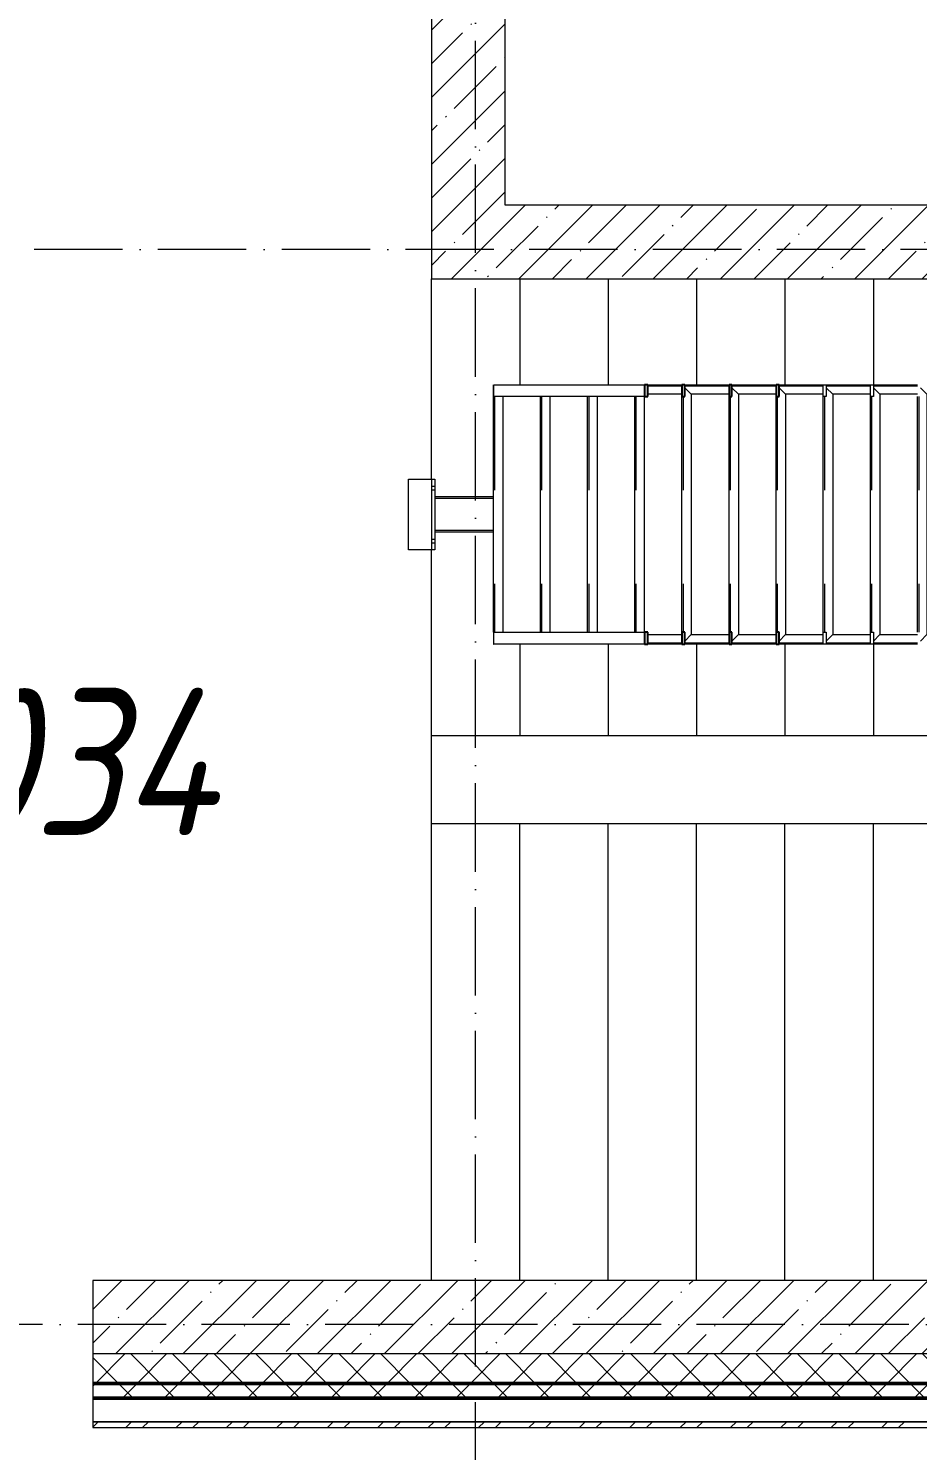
# Model space of a CAD drawing. Header units: millimetres. Extents: x -401725 to 250493, y 305116 to 802890.
# Drawn here: x 224611 to 227629, y 456769 to 461597 of the extents above; entities that cross this region are included whole.
import ezdxf

# ---------------------------------------------------------------- set-up
doc = ezdxf.new("R2010")
doc.units = ezdxf.units.MM
doc.linetypes.add('50_200_ШТРИХ_1Т_ш5_п1_п1_', pattern=[700, 500, -100, 0, -100])
doc.linetypes.add('Штрих', pattern=[635, 317.5, -317.5])
for name, color, linetype, lineweight in [('A-FLOR-____-OTLN', 7, 'Continuous', 9), ('A-GENM-____-HDLN', 7, 'Штрих', 9), ('A-GENM-____-MCUT', 7, 'Continuous', 25), ('A-GENM-____-OTLN', 7, 'Continuous', 9), ('A-WALL-____-MCUT-1', 7, 'Continuous', 9), ('A-WALL-____-MCUT-2', 7, 'Continuous', 50), ('A-WALL-____-MCUT-3', 7, 'Continuous', 9), ('A-WALL-____-PATT-1', 7, 'Continuous', 9), ('A-WALL-FNSH-MCUT-1', 7, 'Continuous', 9), ('S-GRID-____-OTLN-1', 7, '50_200_ШТРИХ_1Т_ш5_п1_п1_', 9), ('S-STRS-____-OTLN-1', 7, 'Continuous', 9), ('Марки помещений', 7, 'Continuous', 9)]:
    doc.layers.add(name, color=color, linetype=linetype, lineweight=lineweight)
doc.styles.add('ISOCPEUR_I_2', font='isocpeui.ttf', dxfattribs={"width": 0.85, "height": 2.3})
pattern_1 = [(45, (142429.06, 459015.94), (-70.71068, 70.71068), []), (135, (142429.06, 459015.94), (-70.71068, -70.71068), [])]
pattern_2 = [(45, (142429.06, 459015.94), (-114.04925, 114.04925), []), (45, (142543.1, 459015.94), (-114.04925, 114.04925), [201.612, -40.322, 3.353, -36.97])]

# ---------------------------------------------------------------- blocks, each defined once
blk = doc.blocks.new('ОМ_Нижняя опорная пятка - ОМ_Нижняя опорная пятка-19082064-АР1_План отверстий 3 этажа в осях 1-64_А-ГГ')
at = {"layer": 'A-GENM-____-OTLN'}
for p, q in [((-96, 10), (-96, 0)), ((-84, 10), (-84, 0)), ((84, 10), (84, 0)), ((96, 10), (96, 0))]:
    blk.add_line(p, q, dxfattribs=at)
blk = doc.blocks.new('ОМ_Уголок_ГОСТ 8509-93 - ОМ_Уголок_ГОСТ 8509-93-V88-АР1_План отверстий 3 этажа в осях 1-64_А-ГГ')
at = {"layer": 'A-GENM-____-HDLN'}
blk.add_line((40, -4), (840, -4), dxfattribs=at)
at = {"layer": 'A-GENM-____-OTLN'}
for p, q in [((32, -32), (10, -10)), ((32, -32), (848, -32)), ((840, 0), (40, 0)), ((870, -10), (848, -32))]:
    blk.add_line(p, q, dxfattribs=at)
blk = doc.blocks.new('ОМ_Уголок_ГОСТ 8509-93 - ОМ_Уголок_ГОСТ 8509-93-V90-АР1_План отверстий 3 этажа в осях 1-64_А-ГГ')
at = {"layer": 'A-GENM-____-HDLN'}
blk.add_line((10, -4), (160, -4), dxfattribs=at)
at = {"layer": 'A-GENM-____-OTLN'}
for p, q in [((160, 0), (10, 0)), ((32, -32), (10, -10)), ((32, -32), (160, -32))]:
    blk.add_line(p, q, dxfattribs=at)
blk = doc.blocks.new('ОМ_Уголок_ГОСТ 8509-93 - ОМ_Уголок_ГОСТ 8509-93-V91-АР1_План отверстий 3 этажа в осях 1-64_А-ГГ')
at = {"layer": 'A-GENM-____-HDLN'}
blk.add_line((140, -4), (290, -4), dxfattribs=at)
at = {"layer": 'A-GENM-____-OTLN'}
for p, q in [((290, 0), (140, 0)), ((140, -32), (268, -32)), ((290, -10), (268, -32))]:
    blk.add_line(p, q, dxfattribs=at)
blk = doc.blocks.new('ОМ_Уголок_ГОСТ 8509-93 - ОМ_Уголок_ГОСТ 8509-93-V92-АР1_План отверстий 3 этажа в осях 1-64_А-ГГ')
at = {"layer": 'A-GENM-____-HDLN'}
blk.add_line((40, -4), (840, -4), dxfattribs=at)
at = {"layer": 'A-GENM-____-OTLN'}
for p, q in [((840, 0), (40, 0)), ((40, -32), (840, -32))]:
    blk.add_line(p, q, dxfattribs=at)
blk = doc.blocks.new('ОМ_Уголок_ГОСТ 8509-93 - ОМ_Уголок_ГОСТ 8509-93-V93-АР1_План отверстий 3 этажа в осях 1-64_А-ГГ')
at = {"layer": 'A-GENM-____-HDLN'}
blk.add_line((44.3, -4), (160, -4), dxfattribs=at)
at = {"layer": 'A-GENM-____-OTLN'}
for p, q in [((160, 0), (44.3, 0)), ((44.3, -32), (160, -32))]:
    blk.add_line(p, q, dxfattribs=at)
blk = doc.blocks.new('ОМ_Уголок_ГОСТ 8509-93 - ОМ_Уголок_ГОСТ 8509-93-V94-АР1_План отверстий 3 этажа в осях 1-64_А-ГГ')
at = {"layer": 'A-GENM-____-HDLN'}
blk.add_line((140, -4), (255.7, -4), dxfattribs=at)
at = {"layer": 'A-GENM-____-OTLN'}
for p, q in [((255.7, 0), (140, 0)), ((140, -32), (255.7, -32))]:
    blk.add_line(p, q, dxfattribs=at)
blk = doc.blocks.new('ОМ_Уголок_ГОСТ 8509-93 - ОМ_Уголок_ГОСТ 8509-93-V95-АР1_План отверстий 3 этажа в осях 1-64_А-ГГ')
at = {"layer": 'A-GENM-____-HDLN'}
blk.add_line((40, -4), (840, -4), dxfattribs=at)
at = {"layer": 'A-GENM-____-OTLN'}
for p, q in [((840, 0), (0, 0)), ((1.3, -1.3), (0, 0)), ((40, -32), (840, -32))]:
    blk.add_line(p, q, dxfattribs=at)
blk = doc.blocks.new('ОМ_Труба_ГОСТ 8639-82 - ОМ_Труба_ГОСТ 8639-82-26527904-АР1_План отверстий 3 этажа в осях 1-64_А-ГГ')
at = {"layer": 'A-GENM-____-HDLN'}
for p, q in [((18060, 44935), (17861.5, 44935)), ((18060, 44827), (17861.5, 44827))]:
    blk.add_line(p, q, dxfattribs=at)
at = {"layer": 'A-GENM-____-OTLN'}
for p, q in [((18060, 44941), (17861.5, 44941)), ((18060, 44821), (17861.5, 44821))]:
    blk.add_line(p, q, dxfattribs=at)
blk = doc.blocks.new('ОМ_Уголок_ГОСТ 8510-86 - ОМ_Уголок_ГОСТ 8510-86-19082066-АР1_План отверстий 3 этажа в осях 1-64_А-ГГ')
at = {"layer": 'A-GENM-____-OTLN'}
for p, q in [((0, 0), (0, -90)), ((240, 0), (0, 0)), ((0, -10), (240, -10)), ((240, -90), (240, 0)), ((0, -90), (240, -90))]:
    blk.add_line(p, q, dxfattribs=at)
blk = doc.blocks.new('ОМ_Полоса_Трапеция прямоугольная_Прокат_ГОСТ 103-2006 - ОМ_Полоса_Трапеция прямоугольная_Прокат_ГОСТ 103-2006-19082130-АР1_План отверстий 3 этажа в осях 1-64_А-ГГ')
at = {"layer": 'A-GENM-____-OTLN'}
for p, q in [((19500, 45321), (19510, 45321)), ((19500, 45281), (19500, 45321)), ((19510, 45321), (19510, 45281)), ((19510, 45281), (19500, 45281))]:
    blk.add_line(p, q, dxfattribs=at)
blk = doc.blocks.new('ОМ_Полоса_Трапеция прямоугольная_Прокат_ГОСТ 103-2006 - ОМ_Полоса_Трапеция прямоугольная_Прокат_ГОСТ 103-2006-V96-АР1_План отверстий 3 этажа в осях 1-64_А-ГГ')
at = {"layer": 'A-GENM-____-MCUT'}
for p, q in [((19030, 45321), (19020, 45321)), ((19020, 45321), (19020, 45281)), ((19030, 45281), (19030, 45321)), ((19020, 45281), (19030, 45281))]:
    blk.add_line(p, q, dxfattribs=at)
blk = doc.blocks.new('ОМ_Полоса_Трапеция прямоугольная_Прокат_ГОСТ 103-2006 - ОМ_Полоса_Трапеция прямоугольная_Прокат_ГОСТ 103-2006-V97-АР1_План отверстий 3 этажа в осях 1-64_А-ГГ')
at = {"layer": 'A-GENM-____-MCUT'}
for p, q in [((18870, 45321), (18860, 45321)), ((18860, 45321), (18860, 45281)), ((18870, 45281), (18870, 45321)), ((18860, 45281), (18870, 45281))]:
    blk.add_line(p, q, dxfattribs=at)
blk = doc.blocks.new('ОМ_Полоса_Трапеция прямоугольная_Прокат_ГОСТ 103-2006 - ОМ_Полоса_Трапеция прямоугольная_Прокат_ГОСТ 103-2006-V98-АР1_План отверстий 3 этажа в осях 1-64_А-ГГ')
at = {"layer": 'A-GENM-____-MCUT'}
for p, q in [((18710, 45321), (18700, 45321)), ((18700, 45321), (18700, 45281)), ((18710, 45281), (18710, 45321)), ((18700, 45281), (18710, 45281))]:
    blk.add_line(p, q, dxfattribs=at)
blk = doc.blocks.new('ОМ_Полоса_Прокат_ГОСТ 103-2006 - ОМ_Полоса_Прокат_ГОСТ 103-2006-20723456-АР1_План отверстий 3 этажа в осях 1-64_А-ГГ')
at = {"layer": 'A-GENM-____-MCUT'}
for p, q in [((18584.3, 45321), (18572.8, 45321)), ((18572.8, 45321), (18572.8, 45281)), ((18584.3, 45281), (18584.3, 45321)), ((18572.8, 45281), (18584.3, 45281))]:
    blk.add_line(p, q, dxfattribs=at)
at = {"layer": 'A-GENM-____-OTLN'}
for p, q in [((18061.3, 45281), (18061.3, 45321)), ((18061.3, 45321), (18572.8, 45321)), ((18572.8, 45281), (18061.3, 45281))]:
    blk.add_line(p, q, dxfattribs=at)
blk = doc.blocks.new('ОМ_Полоса_Трапеция прямоугольная_Прокат_ГОСТ 103-2006 - ОМ_Полоса_Трапеция прямоугольная_Прокат_ГОСТ 103-2006-19082170-АР1_План отверстий 3 этажа в осях 1-64_А-ГГ')
at = {"layer": 'A-GENM-____-OTLN'}
for p, q in [((19500, 44481), (19510, 44481)), ((19500, 44441), (19500, 44481)), ((19510, 44481), (19510, 44441)), ((19510, 44441), (19500, 44441))]:
    blk.add_line(p, q, dxfattribs=at)
blk = doc.blocks.new('ОМ_Полоса_Трапеция прямоугольная_Прокат_ГОСТ 103-2006 - ОМ_Полоса_Трапеция прямоугольная_Прокат_ГОСТ 103-2006-V99-АР1_План отверстий 3 этажа в осях 1-64_А-ГГ')
at = {"layer": 'A-GENM-____-MCUT'}
for p, q in [((19030, 44481), (19020, 44481)), ((19020, 44481), (19020, 44441)), ((19030, 44441), (19030, 44481)), ((19020, 44441), (19030, 44441))]:
    blk.add_line(p, q, dxfattribs=at)
blk = doc.blocks.new('ОМ_Полоса_Трапеция прямоугольная_Прокат_ГОСТ 103-2006 - ОМ_Полоса_Трапеция прямоугольная_Прокат_ГОСТ 103-2006-V100-АР1_План отверстий 3 этажа в осях 1-64_А-ГГ')
at = {"layer": 'A-GENM-____-MCUT'}
for p, q in [((18870, 44481), (18860, 44481)), ((18860, 44481), (18860, 44441)), ((18870, 44441), (18870, 44481)), ((18860, 44441), (18870, 44441))]:
    blk.add_line(p, q, dxfattribs=at)
blk = doc.blocks.new('ОМ_Полоса_Трапеция прямоугольная_Прокат_ГОСТ 103-2006 - ОМ_Полоса_Трапеция прямоугольная_Прокат_ГОСТ 103-2006-V101-АР1_План отверстий 3 этажа в осях 1-64_А-ГГ')
at = {"layer": 'A-GENM-____-MCUT'}
for p, q in [((18710, 44481), (18700, 44481)), ((18700, 44481), (18700, 44441)), ((18710, 44441), (18710, 44481)), ((18700, 44441), (18710, 44441))]:
    blk.add_line(p, q, dxfattribs=at)
blk = doc.blocks.new('ОМ_Полоса_Прокат_ГОСТ 103-2006 - ОМ_Полоса_Прокат_ГОСТ 103-2006-19082171-АР1_План отверстий 3 этажа в осях 1-64_А-ГГ')
at = {"layer": 'A-GENM-____-OTLN'}
for p, q in [((18060, 44481), (18060, 44441)), ((18061.3, 44481), (18060, 44481)), ((18060, 44441), (18061.3, 44441))]:
    blk.add_line(p, q, dxfattribs=at)
blk = doc.blocks.new('ОМ_Полоса_Прокат_ГОСТ 103-2006 - ОМ_Полоса_Прокат_ГОСТ 103-2006-20723498-АР1_План отверстий 3 этажа в осях 1-64_А-ГГ')
at = {"layer": 'A-GENM-____-MCUT'}
for p, q in [((18584.3, 44481), (18572.8, 44481)), ((18572.8, 44481), (18572.8, 44441)), ((18584.3, 44441), (18584.3, 44481)), ((18572.8, 44441), (18584.3, 44441))]:
    blk.add_line(p, q, dxfattribs=at)
at = {"layer": 'A-GENM-____-OTLN'}
for p, q in [((18061.3, 44441), (18061.3, 44481)), ((18061.3, 44481), (18572.8, 44481)), ((18572.8, 44441), (18061.3, 44441))]:
    blk.add_line(p, q, dxfattribs=at)

msp = doc.modelspace()

# ---------------------------------------------------------------- hatches: boundary and pattern name
at = {"layer": 'A-WALL-____-PATT-1'}
h = msp.add_hatch(dxfattribs=at)
h.set_pattern_fill('FP_38', color=256, style=0, pattern_type=2)
h.set_pattern_definition(pattern_2)
h.paths.add_polyline_path([(226229.0567, 460746.983), (226229.0567, 464846.983), (225979.0567, 464846.983), (225979.0567, 460746.983)], flags=0)
h = msp.add_hatch(dxfattribs=at)
h.set_pattern_fill('FP_38', color=256, style=0, pattern_type=2)
h.set_pattern_definition(pattern_2)
h.paths.add_polyline_path([(231429.0567, 460746.983), (231429.0567, 460996.983), (226229.0567, 460996.983), (226229.0567, 460746.983), (230788.5942, 460746.983)], flags=0)
h = msp.add_hatch(dxfattribs=at)
h.set_pattern_fill('FP_38', color=256, style=0, pattern_type=2)
h.set_pattern_definition(pattern_2)
h.paths.add_polyline_path([(231429.0567, 457096.983), (231429.0567, 457346.983), (224829.0567, 457346.983), (224829.0567, 457096.983), (230788.5942, 457096.983)], flags=0)
h = msp.add_hatch(dxfattribs=at)
h.set_pattern_fill('FP_1', color=256, style=0, pattern_type=2)
h.set_pattern_definition(pattern_1)
h.paths.add_polyline_path([(243179.0567, 456996.983), (243679.0567, 456996.983), (243679.0567, 457096.983), (234654.0567, 457096.983), (234654.0567, 457090.983), (234579.0567, 457090.983), (234579.0567, 456996.983), (243160.8442, 456996.983)], flags=0)
h.paths.add_polyline_path([(231672.3263, 456996.983), (232779.0567, 456996.983), (232779.0567, 457090.983), (232704.0567, 457090.983), (232704.0567, 457096.983), (224829.0567, 457096.983), (224829.0567, 456996.983), (231429.0567, 456996.983)], flags=0)
h.paths.add_polyline_path([(223829.0567, 456996.983), (223829.0567, 457096.983), (222704.0567, 457096.983), (222704.0567, 457090.983), (222629.0567, 457090.983), (222629.0567, 456996.983), (223718.737, 456996.983)], flags=0)
h.paths.add_polyline_path([(220829.0567, 456996.983), (220829.0567, 457090.983), (220754.0567, 457090.983), (220754.0567, 457096.983), (219704.0567, 457096.983), (219704.0567, 457090.983), (219629.0567, 457090.983), (219629.0567, 456996.983), (220183.8085, 456996.983)], flags=0)
h.paths.add_polyline_path([(217829.0567, 456996.983), (217829.0567, 457096.983), (216704.0567, 457096.983), (216704.0567, 457090.983), (216629.0567, 457090.983), (216629.0567, 456996.983), (216704.0567, 456996.983)], flags=0)
h.paths.add_polyline_path([(213429.0567, 456996.983), (214829.0567, 456996.983), (214829.0567, 457096.983), (213504.0567, 457096.983), (213504.0567, 457090.983), (213429.0567, 457090.983)], flags=0)
h.paths.add_polyline_path([(211346.487, 456996.983), (211629.0567, 456996.983), (211629.0567, 457090.983), (211554.0567, 457090.983), (211554.0567, 457096.983), (210504.0567, 457096.983), (210504.0567, 457090.983), (210429.0567, 457090.983), (210429.0567, 456996.983), (210462.7549, 456996.983)], flags=0)
h.paths.add_polyline_path([(208629.0567, 456996.983), (208629.0567, 457096.983), (207504.0567, 457096.983), (207504.0567, 457090.983), (207429.0567, 457090.983), (207429.0567, 456996.983), (207504.0567, 456996.983)], flags=0)
h.paths.add_polyline_path([(205279.0567, 456996.983), (205629.0567, 456996.983), (205629.0567, 457090.983), (205554.0567, 457090.983), (205554.0567, 457096.983), (204504.0567, 457096.983), (204504.0567, 457090.983), (204429.0567, 457090.983), (204429.0567, 456996.983), (205160.362, 456996.983)], flags=0)
h.paths.add_polyline_path([(202629.0567, 456996.983), (202629.0567, 457090.983), (202554.0567, 457090.983), (202554.0567, 457096.983), (201504.0567, 457096.983), (201504.0567, 457090.983), (201429.0567, 457090.983), (201429.0567, 456996.983), (202509.1656, 456996.983)], flags=0)
h.paths.add_polyline_path([(199629.0567, 456996.983), (199629.0567, 457090.983), (199554.0567, 457090.983), (199554.0567, 457096.983), (198504.0567, 457096.983), (198504.0567, 457090.983), (198429.0567, 457090.983), (198429.0567, 456996.983), (198974.237, 456996.983)], flags=0)
h.paths.add_polyline_path([(195439.3085, 456996.983), (196629.0567, 456996.983), (196629.0567, 457090.983), (196554.0567, 457090.983), (196554.0567, 457096.983), (195504.0567, 457096.983), (195504.0567, 457090.983), (195429.0567, 457090.983), (195429.0567, 456996.983), (195435.0567, 456996.983)], flags=0)
h.paths.add_polyline_path([(192429.0567, 456996.983), (193629.0567, 456996.983), (193629.0567, 457090.983), (193554.0567, 457090.983), (193554.0567, 457096.983), (192504.0567, 457096.983), (192504.0567, 457090.983), (192429.0567, 457090.983)], flags=0)
h.paths.add_polyline_path([(187485.7192, 456996.983), (187629.0567, 456996.983), (187629.0567, 457090.983), (187554.0567, 457090.983), (187554.0567, 457096.983), (186504.0567, 457096.983), (186504.0567, 457090.983), (186429.0567, 457090.983), (186429.0567, 456996.983), (187279.0567, 456996.983)], flags=0)
h.paths.add_polyline_path([(184629.0567, 456996.983), (184629.0567, 457090.983), (184554.0567, 457090.983), (184554.0567, 457096.983), (183504.0567, 457096.983), (183504.0567, 457090.983), (183429.0567, 457090.983), (183429.0567, 456996.983), (184623.0567, 456996.983)], flags=0)
h.paths.add_polyline_path([(181299.5942, 456996.983), (181629.0567, 456996.983), (181629.0567, 457090.983), (181554.0567, 457091.6258), (181554.0567, 457096.983), (180229.0567, 457096.983), (180229.0567, 456996.983)], flags=0)
h.paths.add_polyline_path([(177764.6656, 456996.983), (178429.0567, 456996.983), (178429.0567, 457090.983), (178354.0567, 457090.983), (178354.0567, 457096.983), (177229.0567, 457096.983), (177229.0567, 456996.983)], flags=0)
h.paths.add_polyline_path([(175429.0567, 456996.983), (175429.0567, 457090.983), (175354.0567, 457090.983), (175354.0567, 457096.983), (174304.0567, 457096.983), (174304.0567, 457090.983), (174229.0567, 457090.983), (174229.737, 456996.983), (175423.0567, 456996.983)], flags=0)
h.paths.add_polyline_path([(172429.0567, 456996.983), (172429.0567, 457090.983), (172354.0567, 457090.983), (172354.0567, 457096.983), (171229.0567, 457096.983), (171229.0567, 456996.983), (171578.5406, 456996.983)], flags=0)
h.paths.add_polyline_path([(169429.0567, 456996.983), (169429.0567, 457090.983), (169354.0567, 457090.983), (169354.0567, 457096.983), (168229.0567, 457096.983), (168229.0567, 456996.983), (168927.3441, 456996.983)], flags=0)
h.paths.add_polyline_path([(166429.0567, 456996.983), (166429.0567, 457090.983), (166354.0567, 457090.983), (166354.0567, 457096.983), (165304.0567, 457096.983), (165304.0567, 457090.983), (165229.0567, 457090.983), (165229.0567, 456996.983), (165392.4156, 456996.983)], flags=0)
h.paths.add_polyline_path([(156555.0941, 456996.983), (157429.0567, 456996.983), (157429.0567, 457090.983), (157354.0567, 457090.983), (157354.0567, 457096.983), (156304.0567, 457096.983), (156304.0567, 457090.983), (156229.0567, 457090.983), (156229.0567, 456996.983)], flags=0)
h.paths.add_polyline_path([(154787.6298, 456996.983), (155229.0567, 456996.983), (155229.0567, 457090.983), (155154.0567, 457090.983), (155154.0567, 457096.983), (149904.0567, 457096.983), (149904.0567, 457090.983), (149829.0567, 457090.983), (149829.0567, 456996.983), (153329.0567, 456996.983)], flags=0)
h.paths.add_polyline_path([(147717.7727, 456996.983), (148829.0567, 456996.983), (148829.0567, 457090.983), (148754.0567, 457090.983), (148754.0567, 457096.983), (139979.0567, 457096.983), (139979.0567, 456996.983), (145950.3084, 456996.983)], flags=0)
h = msp.add_hatch(dxfattribs=at)
h.set_pattern_fill('FP_1', color=256, style=0, pattern_type=2)
h.set_pattern_definition(pattern_1)
h.paths.add_polyline_path([(243679.0567, 456946.983), (243779.0567, 456946.983), (243779.0567, 456996.983), (234579.0567, 456996.983), (234579.0567, 456946.983), (243160.8442, 456946.983)], flags=0)
h.paths.add_polyline_path([(231672.3263, 456946.983), (232779.0567, 456946.983), (232779.0567, 456996.983), (224829.0567, 456996.983), (224829.0567, 456946.983), (230788.5942, 456946.983)], flags=0)
h.paths.add_polyline_path([(223718.737, 456946.983), (223829.0567, 456946.983), (223829.0567, 456996.983), (222629.0567, 456996.983), (222629.0567, 456946.983), (222835.0049, 456946.983)], flags=0)
h.paths.add_polyline_path([(219629.0567, 456946.983), (220829.0567, 456946.983), (220829.0567, 456996.983), (219629.0567, 456996.983)], flags=0)
h.paths.add_polyline_path([(216648.8799, 456946.983), (217829.0567, 456946.983), (217829.0567, 456996.983), (216629.0567, 456996.983), (216629.0567, 456946.983)], flags=0)
h.paths.add_polyline_path([(214829.0567, 456946.983), (214829.0567, 456996.983), (213429.0567, 456996.983), (213429.0567, 456946.983), (213997.6835, 456946.983)], flags=0)
h.paths.add_polyline_path([(211629.0567, 456946.983), (211629.0567, 456996.983), (210429.0567, 456996.983), (210429.0567, 456946.983), (211346.487, 456946.983)], flags=0)
h.paths.add_polyline_path([(208629.0567, 456946.983), (208629.0567, 456996.983), (207429.0567, 456996.983), (207429.0567, 456946.983)], flags=0)
h.paths.add_polyline_path([(205629.0567, 456946.983), (205629.0567, 456996.983), (204429.0567, 456996.983), (204429.0567, 456946.983), (205160.362, 456946.983)], flags=0)
h.paths.add_polyline_path([(201429.0567, 456946.983), (202629.0567, 456946.983), (202629.0567, 456996.983), (201429.0567, 456996.983)], flags=0)
h.paths.add_polyline_path([(198429.0567, 456946.983), (199629.0567, 456946.983), (199629.0567, 456996.983), (198429.0567, 456996.983)], flags=0)
h.paths.add_polyline_path([(195439.3085, 456946.983), (196629.0567, 456946.983), (196629.0567, 456996.983), (195429.0567, 456996.983), (195429.0567, 456946.983)], flags=0)
h.paths.add_polyline_path([(193629.0567, 456946.983), (193629.0567, 456996.983), (192429.0567, 456996.983), (192429.0567, 456946.983), (192788.112, 456946.983)], flags=0)
h.paths.add_polyline_path([(187485.7192, 456946.983), (187629.0567, 456946.983), (187629.0567, 456996.983), (186429.0567, 456996.983), (186429.0567, 456946.983), (186601.987, 456946.983)], flags=0)
h.paths.add_polyline_path([(184629.0567, 456946.983), (184629.0567, 456996.983), (183429.0567, 456996.983), (183429.0567, 456946.983), (183950.7906, 456946.983)], flags=0)
h.paths.add_polyline_path([(181299.5942, 456946.983), (181629.0567, 456946.983), (181629.0567, 456996.983), (180229.0567, 456996.983), (180229.0567, 456946.983)], flags=0)
h.paths.add_polyline_path([(178429.0567, 456946.983), (178429.0567, 456996.983), (177229.0567, 456996.983), (177229.0567, 456946.983), (177764.6656, 456946.983)], flags=0)
h.paths.add_polyline_path([(175429.0567, 456946.983), (175429.0567, 456996.983), (174229.0567, 456996.983), (174229.737, 456946.983)], flags=0)
h.paths.add_polyline_path([(172429.0567, 456946.983), (172429.0567, 456996.983), (171229.0567, 456996.983), (171229.0567, 456946.983), (171578.5406, 456946.983)], flags=0)
h.paths.add_polyline_path([(169429.0567, 456946.983), (169429.0567, 456996.983), (168229.0567, 456996.983), (168229.0567, 456946.983), (168927.3441, 456946.983)], flags=0)
h.paths.add_polyline_path([(165392.4156, 456946.983), (166429.0567, 456946.983), (166429.0567, 456996.983), (165229.0567, 456996.983), (165229.0567, 456946.983)], flags=0)
h.paths.add_polyline_path([(156229.0567, 456946.983), (157429.0567, 456946.983), (157429.0567, 456996.983), (156229.0567, 456996.983)], flags=0)
h.paths.add_polyline_path([(155229.0567, 456946.983), (155229.0567, 456996.983), (149829.0567, 456996.983), (149829.0567, 456946.983), (154787.6298, 456946.983)], flags=0)
h.paths.add_polyline_path([(148601.5048, 456946.983), (148829.0567, 456946.983), (148829.0567, 456996.983), (139879.0567, 456996.983), (139879.0567, 456946.983), (147717.7727, 456946.983)], flags=0)
h = msp.add_hatch(dxfattribs=at)
h.set_pattern_fill('FP_3', color=256, style=0, pattern_type=2)
h.set_pattern_definition([(45, (142429.06, 459015.94), (-85.53659, 85.53659), []), (45, (142486.08, 459015.94), (-85.53659, 85.53659), [])])
h.paths.add_polyline_path([(243909.0567, 456846.983), (243909.0567, 456866.983), (234579.0567, 456866.983), (234579.0567, 456846.983), (243160.8442, 456846.983)], flags=0)
h.paths.add_polyline_path([(231672.3263, 456846.983), (232779.0567, 456846.983), (232779.0567, 456866.983), (224829.0567, 456866.983), (224829.0567, 456846.983), (230788.5942, 456846.983)], flags=0)
h.paths.add_polyline_path([(222835.0049, 456846.983), (223829.0567, 456846.983), (223829.0567, 456866.983), (222629.0567, 456866.983), (222629.0567, 456846.983)], flags=0)
h.paths.add_polyline_path([(220829.0567, 456846.983), (220829.0567, 456866.983), (219630.0567, 456866.983), (219630.0567, 456846.983), (220183.8085, 456846.983)], flags=0)
h.paths.add_polyline_path([(216648.8799, 456846.983), (217829.0567, 456846.983), (217829.0567, 456866.983), (216629.0567, 456866.983), (216629.0567, 456846.983)], flags=0)
h.paths.add_polyline_path([(214314.0567, 456846.983), (214829.0567, 456846.983), (214829.0567, 456866.983), (214314.0567, 456866.983)], flags=0)

# ---------------------------------------------------------------- linework, layer by layer
at = {"layer": 'A-FLOR-____-OTLN'}
for p, q in [((225979.0567, 460066.983), (225979.0567, 460746.983)), ((225979.0567, 457346.983), (225979.0567, 459826.983))]:
    msp.add_line(p, q, dxfattribs=at)
at = {"layer": 'A-WALL-____-MCUT-1'}
for p, q in [((225979.0567, 464846.983), (225979.0567, 460746.983)), ((226229.0567, 460996.983), (226229.0567, 463696.983)), ((227929.0567, 460996.983), (226229.0567, 460996.983)), ((225979.0567, 460746.983), (231429.0567, 460746.983)), ((231429.0567, 457346.983), (224829.0567, 457346.983)), ((224829.0567, 457346.983), (224829.0567, 457096.983)), ((231429.0567, 457096.983), (224829.0567, 457096.983))]:
    msp.add_line(p, q, dxfattribs=at)
at = {"layer": 'A-WALL-____-MCUT-2'}
for p, q in [((224829.0567, 456996.983), (232779.0567, 456996.983)), ((224829.0567, 456946.983), (232779.0567, 456946.983))]:
    msp.add_line(p, q, dxfattribs=at)
at = {"layer": 'A-WALL-____-MCUT-3'}
for p, q in [((224829.0567, 457096.983), (224829.0567, 456866.983)), ((224829.0567, 456866.983), (232779.0567, 456866.983))]:
    msp.add_line(p, q, dxfattribs=at)
at = {"layer": 'A-WALL-FNSH-MCUT-1'}
for p, q in [((232779.0567, 456866.983), (224829.0567, 456866.983)), ((224829.0567, 456866.983), (224829.0567, 456846.983)), ((224829.0567, 456846.983), (232779.0567, 456846.983))]:
    msp.add_line(p, q, dxfattribs=at)
at = {"layer": 'S-GRID-____-OTLN-1', "color": 251, "ltscale": 0.6, "true_color": 0x636466}
for p, q in [((226129.0567, 454533.3346), (226129.0567, 465550.9569)), ((246355.527, 460846.983), (137760.2865, 460846.983)), ((246503.4633, 457196.983), (137760.2865, 457196.983))]:
    msp.add_line(p, q, dxfattribs=at)
at = {"layer": 'S-STRS-____-OTLN-1'}
for p, q in [((226279.0567, 460746.983), (226279.0567, 460386.983)), ((226279.0567, 460746.983), (226279.0567, 460386.983)), ((226579.0567, 460746.983), (226579.0567, 460386.983)), ((226579.0567, 460746.983), (226579.0567, 460386.983)), ((226879.0567, 460746.983), (226879.0567, 460386.983)), ((226879.0567, 460746.983), (226879.0567, 460386.983)), ((227179.0567, 460746.983), (227179.0567, 460386.983)), ((227179.0567, 460746.983), (227179.0567, 460386.983)), ((227479.0567, 460746.983), (227479.0567, 460386.983)), ((227479.0567, 460746.983), (227479.0567, 460386.983)), ((226279.0567, 459506.983), (226279.0567, 459196.983)), ((226279.0567, 459506.983), (226279.0567, 459196.983)), ((226579.0567, 459506.983), (226579.0567, 459196.983)), ((226579.0567, 459506.983), (226579.0567, 459196.983)), ((226879.0567, 459506.983), (226879.0567, 459196.983)), ((226879.0567, 459506.983), (226879.0567, 459196.983)), ((227179.0567, 459506.983), (227179.0567, 459196.983)), ((227179.0567, 459506.983), (227179.0567, 459196.983)), ((227479.0567, 459506.983), (227479.0567, 459196.983)), ((227479.0567, 459506.983), (227479.0567, 459196.983)), ((225979.0567, 459196.983), (226279.0567, 459196.983)), ((226279.0567, 459196.983), (226579.0567, 459196.983)), ((226579.0567, 459196.983), (226879.0567, 459196.983)), ((226879.0567, 459196.983), (227179.0567, 459196.983)), ((227179.0567, 459196.983), (227479.0567, 459196.983)), ((227479.0567, 459196.983), (227779.0567, 459196.983)), ((225979.0567, 457346.983), (225979.0567, 458896.983)), ((226279.0567, 458896.983), (225979.0567, 458896.983)), ((226579.0567, 458896.983), (226279.0567, 458896.983)), ((226279.0567, 457346.983), (226279.0567, 458896.983)), ((226279.0567, 457346.983), (226279.0567, 458896.983)), ((226879.0567, 458896.983), (226579.0567, 458896.983)), ((226579.0567, 457346.983), (226579.0567, 458896.983)), ((226579.0567, 457346.983), (226579.0567, 458896.983)), ((227179.0567, 458896.983), (226879.0567, 458896.983)), ((226879.0567, 457346.983), (226879.0567, 458896.983)), ((226879.0567, 457346.983), (226879.0567, 458896.983)), ((227479.0567, 458896.983), (227179.0567, 458896.983)), ((227179.0567, 457346.983), (227179.0567, 458896.983)), ((227179.0567, 457346.983), (227179.0567, 458896.983)), ((227779.0567, 458896.983), (227479.0567, 458896.983)), ((227479.0567, 457346.983), (227479.0567, 458896.983)), ((227479.0567, 457346.983), (227479.0567, 458896.983))]:
    msp.add_line(p, q, dxfattribs=at)

# ---------------------------------------------------------------- block references
at = {"layer": 'A-GENM-____-OTLN', "extrusion": (0, 0, -1)}
for name, p, rotation in [('ОМ_Уголок_ГОСТ 8509-93 - ОМ_Уголок_ГОСТ 8509-93-V95-АР1_План отверстий 3 этажа в осях 1-64_А-ГГ', (-226189.0567, 460386.983), 269.9999999999989), ('ОМ_Уголок_ГОСТ 8509-93 - ОМ_Уголок_ГОСТ 8509-93-V92-АР1_План отверстий 3 этажа в осях 1-64_А-ГГ', (-226349.0567, 460386.983), 269.9999999999989), ('ОМ_Уголок_ГОСТ 8509-93 - ОМ_Уголок_ГОСТ 8509-93-V92-АР1_План отверстий 3 этажа в осях 1-64_А-ГГ', (-226509.0567, 460386.983), 269.9999999999989), ('ОМ_Уголок_ГОСТ 8509-93 - ОМ_Уголок_ГОСТ 8509-93-V92-АР1_План отверстий 3 этажа в осях 1-64_А-ГГ', (-226669.0567, 460386.983), 269.9999999999989), ('ОМ_Уголок_ГОСТ 8509-93 - ОМ_Уголок_ГОСТ 8509-93-V88-АР1_План отверстий 3 этажа в осях 1-64_А-ГГ', (-226829.0567, 460386.983), 269.9999999999989), ('ОМ_Уголок_ГОСТ 8509-93 - ОМ_Уголок_ГОСТ 8509-93-V88-АР1_План отверстий 3 этажа в осях 1-64_А-ГГ', (-226989.0567, 460386.983), 269.9999999999989), ('ОМ_Уголок_ГОСТ 8509-93 - ОМ_Уголок_ГОСТ 8509-93-V88-АР1_План отверстий 3 этажа в осях 1-64_А-ГГ', (-227149.0567, 460386.983), 269.9999999999989), ('ОМ_Уголок_ГОСТ 8509-93 - ОМ_Уголок_ГОСТ 8509-93-V88-АР1_План отверстий 3 этажа в осях 1-64_А-ГГ', (-227309.0567, 460386.983), 269.9999999999989), ('ОМ_Уголок_ГОСТ 8509-93 - ОМ_Уголок_ГОСТ 8509-93-V88-АР1_План отверстий 3 этажа в осях 1-64_А-ГГ', (-227469.0567, 460386.983), 269.9999999999989), ('ОМ_Уголок_ГОСТ 8509-93 - ОМ_Уголок_ГОСТ 8509-93-V88-АР1_План отверстий 3 этажа в осях 1-64_А-ГГ', (-227629.0567, 460386.983), 269.9999999999989), ('ОМ_Уголок_ГОСТ 8510-86 - ОМ_Уголок_ГОСТ 8510-86-19082066-АР1_План отверстий 3 этажа в осях 1-64_А-ГГ', (-225990.546, 459826.983), 89.99999999999918), ('ОМ_Уголок_ГОСТ 8509-93 - ОМ_Уголок_ГОСТ 8509-93-V93-АР1_План отверстий 3 этажа в осях 1-64_А-ГГ', (-226669.0567, 459506.983), 180), ('ОМ_Уголок_ГОСТ 8509-93 - ОМ_Уголок_ГОСТ 8509-93-V90-АР1_План отверстий 3 этажа в осях 1-64_А-ГГ', (-226829.0567, 459506.983), 180), ('ОМ_Уголок_ГОСТ 8509-93 - ОМ_Уголок_ГОСТ 8509-93-V90-АР1_План отверстий 3 этажа в осях 1-64_А-ГГ', (-226989.0567, 459506.983), 180), ('ОМ_Уголок_ГОСТ 8509-93 - ОМ_Уголок_ГОСТ 8509-93-V90-АР1_План отверстий 3 этажа в осях 1-64_А-ГГ', (-227149.0567, 459506.983), 180), ('ОМ_Уголок_ГОСТ 8509-93 - ОМ_Уголок_ГОСТ 8509-93-V90-АР1_План отверстий 3 этажа в осях 1-64_А-ГГ', (-227309.0567, 459506.983), 180), ('ОМ_Уголок_ГОСТ 8509-93 - ОМ_Уголок_ГОСТ 8509-93-V90-АР1_План отверстий 3 этажа в осях 1-64_А-ГГ', (-227469.0567, 459506.983), 180)]:
    msp.add_blockref(name, p, dxfattribs=dict(at, rotation=rotation))
at = {"layer": 'A-GENM-____-OTLN'}
for name, p in [('ОМ_Полоса_Прокат_ГОСТ 103-2006 - ОМ_Полоса_Прокат_ГОСТ 103-2006-20723456-АР1_План отверстий 3 этажа в осях 1-64_А-ГГ', (208129.0567, 415065.941)), ('ОМ_Полоса_Трапеция прямоугольная_Прокат_ГОСТ 103-2006 - ОМ_Полоса_Трапеция прямоугольная_Прокат_ГОСТ 103-2006-V98-АР1_План отверстий 3 этажа в осях 1-64_А-ГГ', (208129.0567, 415065.941)), ('ОМ_Полоса_Трапеция прямоугольная_Прокат_ГОСТ 103-2006 - ОМ_Полоса_Трапеция прямоугольная_Прокат_ГОСТ 103-2006-V97-АР1_План отверстий 3 этажа в осях 1-64_А-ГГ', (208129.0567, 415065.941)), ('ОМ_Полоса_Трапеция прямоугольная_Прокат_ГОСТ 103-2006 - ОМ_Полоса_Трапеция прямоугольная_Прокат_ГОСТ 103-2006-V96-АР1_План отверстий 3 этажа в осях 1-64_А-ГГ', (208129.0567, 415065.941)), ('ОМ_Полоса_Трапеция прямоугольная_Прокат_ГОСТ 103-2006 - ОМ_Полоса_Трапеция прямоугольная_Прокат_ГОСТ 103-2006-19082130-АР1_План отверстий 3 этажа в осях 1-64_А-ГГ', (207809.0567, 415065.941)), ('ОМ_Полоса_Трапеция прямоугольная_Прокат_ГОСТ 103-2006 - ОМ_Полоса_Трапеция прямоугольная_Прокат_ГОСТ 103-2006-19082130-АР1_План отверстий 3 этажа в осях 1-64_А-ГГ', (207969.0567, 415065.941)), ('ОМ_Труба_ГОСТ 8639-82 - ОМ_Труба_ГОСТ 8639-82-26527904-АР1_План отверстий 3 этажа в осях 1-64_А-ГГ', (208129.0567, 415065.941)), ('ОМ_Полоса_Прокат_ГОСТ 103-2006 - ОМ_Полоса_Прокат_ГОСТ 103-2006-19082171-АР1_План отверстий 3 этажа в осях 1-64_А-ГГ', (208129.0567, 415065.941)), ('ОМ_Полоса_Прокат_ГОСТ 103-2006 - ОМ_Полоса_Прокат_ГОСТ 103-2006-20723498-АР1_План отверстий 3 этажа в осях 1-64_А-ГГ', (208129.0567, 415065.941)), ('ОМ_Полоса_Трапеция прямоугольная_Прокат_ГОСТ 103-2006 - ОМ_Полоса_Трапеция прямоугольная_Прокат_ГОСТ 103-2006-V101-АР1_План отверстий 3 этажа в осях 1-64_А-ГГ', (208129.0567, 415065.941)), ('ОМ_Полоса_Трапеция прямоугольная_Прокат_ГОСТ 103-2006 - ОМ_Полоса_Трапеция прямоугольная_Прокат_ГОСТ 103-2006-V100-АР1_План отверстий 3 этажа в осях 1-64_А-ГГ', (208129.0567, 415065.941)), ('ОМ_Полоса_Трапеция прямоугольная_Прокат_ГОСТ 103-2006 - ОМ_Полоса_Трапеция прямоугольная_Прокат_ГОСТ 103-2006-V99-АР1_План отверстий 3 этажа в осях 1-64_А-ГГ', (208129.0567, 415065.941)), ('ОМ_Полоса_Трапеция прямоугольная_Прокат_ГОСТ 103-2006 - ОМ_Полоса_Трапеция прямоугольная_Прокат_ГОСТ 103-2006-19082170-АР1_План отверстий 3 этажа в осях 1-64_А-ГГ', (207809.0567, 415065.941)), ('ОМ_Полоса_Трапеция прямоугольная_Прокат_ГОСТ 103-2006 - ОМ_Полоса_Трапеция прямоугольная_Прокат_ГОСТ 103-2006-19082170-АР1_План отверстий 3 этажа в осях 1-64_А-ГГ', (207969.0567, 415065.941))]:
    msp.add_blockref(name, p, dxfattribs=at)
at = {"layer": 'A-GENM-____-OTLN', "extrusion": (0, 0, -1)}
for name, p in [('ОМ_Уголок_ГОСТ 8509-93 - ОМ_Уголок_ГОСТ 8509-93-V94-АР1_План отверстий 3 этажа в осях 1-64_А-ГГ', (-226969.0567, 460386.983)), ('ОМ_Уголок_ГОСТ 8509-93 - ОМ_Уголок_ГОСТ 8509-93-V91-АР1_План отверстий 3 этажа в осях 1-64_А-ГГ', (-227129.0567, 460386.983)), ('ОМ_Уголок_ГОСТ 8509-93 - ОМ_Уголок_ГОСТ 8509-93-V91-АР1_План отверстий 3 этажа в осях 1-64_А-ГГ', (-227289.0567, 460386.983)), ('ОМ_Уголок_ГОСТ 8509-93 - ОМ_Уголок_ГОСТ 8509-93-V91-АР1_План отверстий 3 этажа в осях 1-64_А-ГГ', (-227449.0567, 460386.983)), ('ОМ_Уголок_ГОСТ 8509-93 - ОМ_Уголок_ГОСТ 8509-93-V91-АР1_План отверстий 3 этажа в осях 1-64_А-ГГ', (-227609.0567, 460386.983)), ('ОМ_Уголок_ГОСТ 8509-93 - ОМ_Уголок_ГОСТ 8509-93-V91-АР1_План отверстий 3 этажа в осях 1-64_А-ГГ', (-227769.0567, 460386.983))]:
    msp.add_blockref(name, p, dxfattribs=at)
at = {"layer": 'A-GENM-____-OTLN', "rotation": 90.00000000000084}
msp.add_blockref('ОМ_Нижняя опорная пятка - ОМ_Нижняя опорная пятка-19082064-АР1_План отверстий 3 этажа в осях 1-64_А-ГГ', (225990.546, 459946.983), dxfattribs=at)

# ---------------------------------------------------------------- texts
at = {"layer": 'Марки помещений', "insert": (223912.5612, 459357.5486), "char_height": 500, "width": 817.72125, "attachment_point": 1, "style": 'ISOCPEUR_I_2'}
msp.add_mtext('3.034', dxfattribs=at)

doc.saveas('drawing.dxf')
